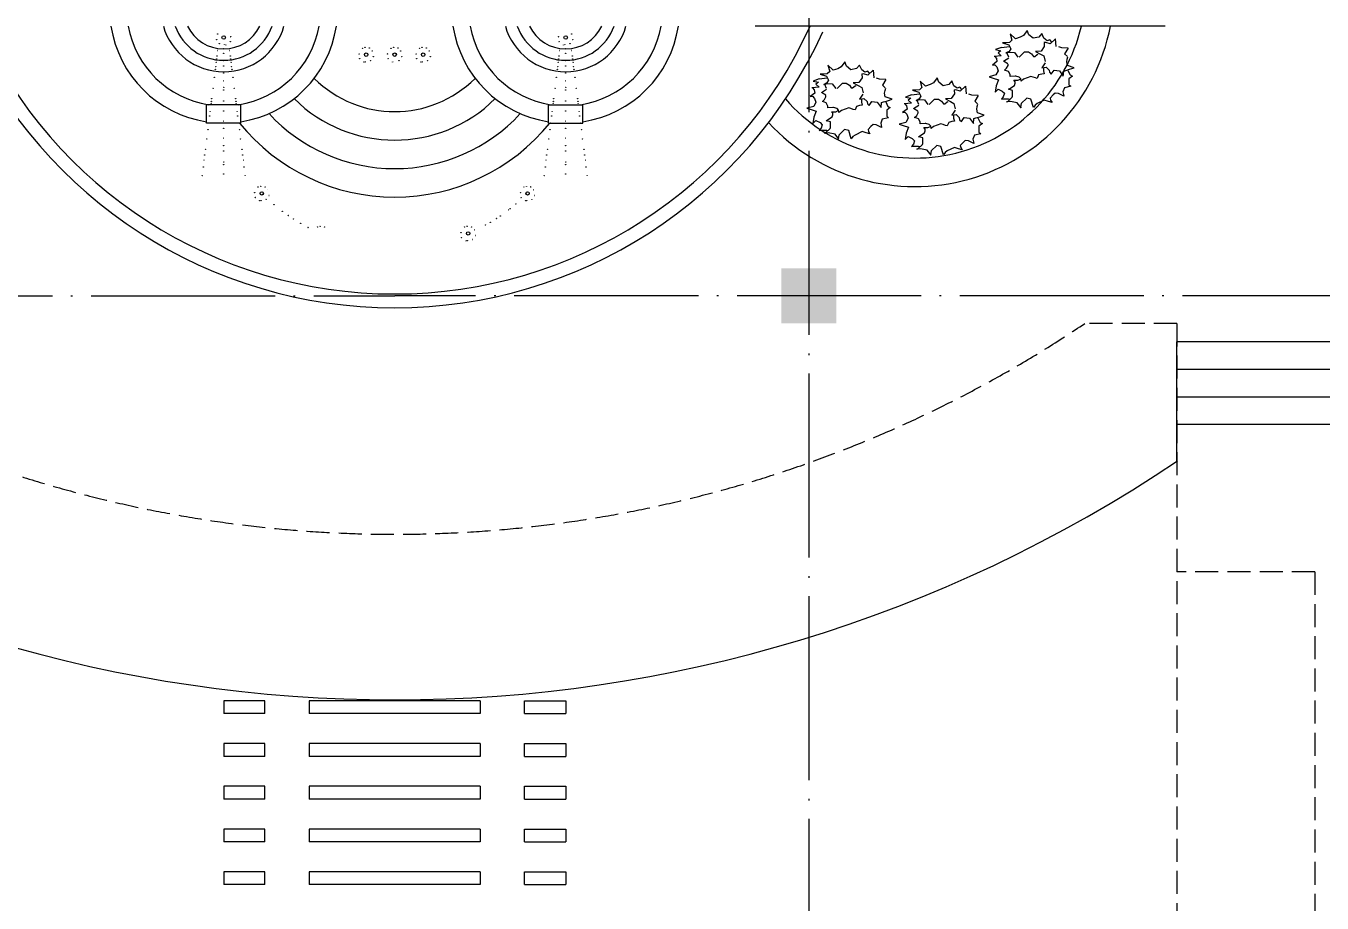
# Model space of a CAD drawing. Extents: x 165127 to 1058185, y 60808 to 144908.
# Drawn here: x 237371 to 251456, y 109453 to 118986 of the extents above; entities that cross this region are included whole.
import ezdxf

# ---------------------------------------------------------------- set-up
doc = ezdxf.new("R2010")
doc.units = 0
doc.header["$LTSCALE"] = 1000
doc.linetypes.add('DASH', pattern=[0.35, 0.25, -0.1])
doc.linetypes.add('DOTE', pattern=[2.42, 2, -0.2, 0.02, -0.2])
doc.layers.get('0').update_dxf_attribs({"linetype": 'CONTINUOUS'})
for name, color, linetype in [('A3', 3, 'CONTINUOUS'), ('C3', 3, 'CONTINUOUS'), ('C6', 252, 'CONTINUOUS'), ('COLUMN', 7, 'CONTINUOUS'), ('DOTE', 1, 'DOTE'), ('STAIR', 3, 'CONTINUOUS'), ('XX', 3, 'DASH')]:
    doc.layers.add(name, color=color, linetype=linetype)

# ---------------------------------------------------------------- blocks, each defined once
blk = doc.blocks.new('M_F8')
for p, q in [((-202, 486), (-173, 550)), ((-173, 550), (-132, 502)), ((-54, 486), (3, 533)), ((3, 533), (28, 594)), ((28, 594), (76, 524)), ((185, 481), (259, 549)), ((259, 549), (233, 461)), ((-530, 353), (-445, 356)), ((-445, 356), (-403, 369)), ((-370, 375), (-361, 478)), ((-358, 481), (-286, 413)), ((-310, 430), (-286, 466)), ((-286, 413), (-226, 430)), ((-283, 466), (-245, 451)), ((-245, 451), (-202, 486)), ((-226, 430), (-203, 427)), ((-203, 427), (-207, 374)), ((-207, 374), (-164, 312)), ((-207, 374), (-207, 374)), ((-197, 440), (-197, 440)), ((-132, 502), (-54, 486)), ((76, 524), (121, 500)), ((121, 500), (185, 481)), ((233, 461), (267, 430)), ((276, 399), (248, 343)), ((376, 362), (266, 374)), ((267, 430), (310, 425)), ((362, 425), (276, 399)), ((310, 425), (362, 425)), ((376, 362), (456, 332)), ((-518, 203), (-527, 234)), ((-513, 167), (-518, 203)), ((-202, 246), (-220, 172)), ((-154, 271), (-202, 246)), ((-164, 312), (-87, 307)), ((-87, 307), (-154, 271)), ((-111, 266), (-125, 271)), ((-77, 241), (-111, 266)), ((-58, 241), (-77, 241)), ((-34, 277), (-58, 241)), ((9, 302), (-34, 277)), ((61, 302), (9, 302)), ((133, 230), (61, 302)), ((200, 292), (152, 230)), ((262, 297), (200, 292)), ((248, 343), (271, 307)), ((314, 287), (262, 297)), ((271, 307), (314, 287)), ((276, 230), (300, 287)), ((346, 176), (277, 223)), ((444, 213), (436, 169)), ((466, 238), (444, 213)), ((-613, 85), (-522, 116)), ((-551, 65), (-613, 85)), ((-527, 49), (-556, -12)), ((-498, 49), (-551, 65)), ((-522, 116), (-513, 167)), ((-470, 39), (-498, 49)), ((-465, -27), (-470, 39)), ((-412, 44), (-465, -27)), ((-341, 55), (-412, 44)), ((-412, 44), (-412, 44)), ((-341, 55), (-341, 55)), ((-302, -2), (-341, 55)), ((-279, 24), (-302, -2)), ((-274, 55), (-279, 24)), ((-231, 96), (-274, 55)), ((-173, 85), (-231, 96)), ((-217, 153), (-173, 85)), ((-197, 44), (-207, 3)), ((-207, 3), (-173, -2)), ((-197, 80), (-197, 44)), ((-173, 85), (-173, 85)), ((257, -7), (281, 34)), ((281, 34), (305, 44)), ((286, 116), (286, 137)), ((305, 80), (286, 116)), ((287, 141), (346, 176)), ((333, 55), (305, 80)), ((305, 44), (333, 55)), ((438, 97), (421, 45)), ((421, 45), (450, -12)), ((436, 169), (499, 123)), ((466, 125), (438, 97)), ((499, 123), (466, 125)), ((-556, -12), (-589, -27)), ((-589, -27), (-541, -63)), ((-541, -145), (-565, -166)), ((-565, -166), (-479, -186)), ((-541, -63), (-541, -120)), ((-541, -120), (-541, -145)), ((-173, -2), (-130, -12)), ((-130, -12), (-111, -58)), ((-111, -58), (-87, -53)), ((-87, -53), (-54, -43)), ((-54, -43), (-25, -33)), ((-25, -33), (75, -68)), ((75, -68), (109, -94)), ((109, -94), (113, -63)), ((113, -63), (133, -43)), ((152, -84), (118, -68)), ((133, -43), (180, -27)), ((157, -84), (152, -84)), ((209, -84), (157, -84)), ((180, -27), (190, -27)), ((190, -27), (257, -33)), ((190, -104), (209, -84)), ((190, -125), (190, -104)), ((200, -155), (190, -125)), ((262, -196), (200, -155)), ((257, -33), (257, -7)), ((487, -56), (415, -77)), ((415, -77), (448, -160)), ((448, -160), (462, -244)), ((450, -12), (542, -35)), ((542, -35), (487, -56)), ((-479, -186), (-460, -242)), ((-460, -242), (-470, -294)), ((-470, -299), (-398, -263)), ((-470, -294), (-470, -299)), ((-398, -263), (-355, -258)), ((-355, -258), (-326, -284)), ((-326, -284), (-288, -325)), ((-288, -325), (-293, -355)), ((-59, -453), (-25, -340)), ((-25, -340), (32, -325)), ((32, -325), (109, -401)), ((223, -222), (281, -207)), ((223, -299), (223, -222)), ((228, -314), (223, -299)), ((290, -371), (228, -314)), ((281, -207), (262, -196)), ((279, -334), (263, -339)), ((346, -336), (279, -334)), ((364, -231), (336, -261)), ((336, -261), (350, -309)), ((375, -341), (346, -336)), ((350, -309), (375, -341)), ((421, -206), (364, -231)), ((462, -244), (421, -206)), ((-293, -355), (-312, -386)), ((-312, -386), (-264, -371)), ((-264, -371), (-207, -355)), ((-207, -355), (-111, -401)), ((-207, -355), (-207, -355)), ((-111, -401), (-82, -422)), ((-82, -422), (-59, -453)), ((109, -458), (161, -391)), ((109, -401), (118, -447)), ((118, -447), (109, -458)), ((161, -391), (252, -371)), ((252, -371), (305, -376)), ((305, -376), (290, -371))]:
    blk.add_line(p, q)
at = {"flags": 128}
for points in [[(-530, 353), (-483, 275), (-521, 241)], [(456, 332), (384, 316), (421, 288), (377, 248), (474, 241)]]:
    blk.add_lwpolyline(points, dxfattribs=at)
at = {"width": 0.8, "flags": 9}
for tag, p in [('XSIZE', (-74, 244)), ('YSIZE', (142, 228)), ('XSIZE', (-183, 110)), ('YSIZE', (124, -73))]:
    blk.add_attdef(tag, p, '', height=0.2, dxfattribs=at)
blk = doc.blocks.new('_FZH')
blk.add_solid([(-0.5, -0.5), (0.5, -0.5), (-0.5, 0.5), (0.5, 0.5)])

msp = doc.modelspace()

# ---------------------------------------------------------------- linework, layer by layer
at = {"layer": 'A3'}
msp.add_line((249750.7, 118984), (245297.5, 118984), dxfattribs=at)
at = {"layer": 'C3'}
for p, q in [((239334.4, 117931), (239334.4, 118129.2)), ((239706, 118129.2), (239334.4, 118129.2)), ((239706, 117931), (239706, 118129.2)), ((243050.8, 117931), (243050.8, 118129.2)), ((243050.8, 118129.2), (243422.4, 118129.2)), ((243422.4, 117931), (243422.4, 118129.2)), ((239706, 117931), (239334.4, 117931)), ((243050.8, 117931), (243422.4, 117931)), ((239520.2, 111651.1), (239520.2, 111511.7)), ((239966.2, 111651.1), (239520.2, 111651.1)), ((239966.2, 111511.7), (239966.2, 111651.1)), ((242307.5, 111651.1), (240449.3, 111651.1)), ((240449.3, 111651.1), (240449.3, 111511.7)), ((242307.5, 111651.1), (242307.5, 111511.7)), ((242790.6, 111511.7), (242790.6, 111651.1)), ((242790.6, 111651.1), (243236.6, 111651.1)), ((243236.6, 111651.1), (243236.6, 111511.7)), ((239966.2, 111511.7), (239520.2, 111511.7)), ((242307.5, 111511.7), (240449.3, 111511.7)), ((242790.6, 111511.7), (243236.6, 111511.7)), ((239966.2, 111186.5), (239520.2, 111186.5)), ((239520.2, 111186.5), (239520.2, 111047.2)), ((239966.2, 111047.2), (239966.2, 111186.5)), ((242307.5, 111186.5), (240449.3, 111186.5)), ((240449.3, 111186.5), (240449.3, 111047.2)), ((242307.5, 111186.5), (242307.5, 111047.2)), ((242790.6, 111186.5), (243236.6, 111186.5)), ((242790.6, 111047.2), (242790.6, 111186.5)), ((243236.6, 111186.5), (243236.6, 111047.2)), ((239966.2, 111047.2), (239520.2, 111047.2)), ((242307.5, 111047.2), (240449.3, 111047.2)), ((242790.6, 111047.2), (243236.6, 111047.2)), ((239520.2, 110722), (239520.2, 110582.6)), ((239966.2, 110722), (239520.2, 110722)), ((239966.2, 110582.6), (239966.2, 110722)), ((242307.5, 110722), (240449.3, 110722)), ((240449.3, 110722), (240449.3, 110582.6)), ((242307.5, 110722), (242307.5, 110582.6)), ((242790.6, 110582.6), (242790.6, 110722)), ((242790.6, 110722), (243236.6, 110722)), ((243236.6, 110722), (243236.6, 110582.6)), ((239966.2, 110582.6), (239520.2, 110582.6)), ((242307.5, 110582.6), (240449.3, 110582.6)), ((242790.6, 110582.6), (243236.6, 110582.6)), ((239966.2, 110257.4), (239520.2, 110257.4)), ((239520.2, 110257.4), (239520.2, 110118.1)), ((239966.2, 110118.1), (239966.2, 110257.4)), ((242307.5, 110257.4), (240449.3, 110257.4)), ((240449.3, 110257.4), (240449.3, 110118.1)), ((242307.5, 110257.4), (242307.5, 110118.1)), ((242790.6, 110257.4), (243236.6, 110257.4)), ((242790.6, 110118.1), (242790.6, 110257.4)), ((243236.6, 110257.4), (243236.6, 110118.1)), ((239966.2, 110118.1), (239520.2, 110118.1)), ((242307.5, 110118.1), (240449.3, 110118.1)), ((242790.6, 110118.1), (243236.6, 110118.1)), ((239966.2, 109792.9), (239520.2, 109792.9)), ((239520.2, 109792.9), (239520.2, 109653.5)), ((239966.2, 109653.5), (239966.2, 109792.9)), ((240449.3, 109792.9), (240449.3, 109653.5)), ((242307.5, 109792.9), (240449.3, 109792.9)), ((242307.5, 109792.9), (242307.5, 109653.5)), ((242790.6, 109792.9), (243236.6, 109792.9)), ((242790.6, 109653.5), (242790.6, 109792.9)), ((243236.6, 109792.9), (243236.6, 109653.5)), ((239966.2, 109653.5), (239520.2, 109653.5)), ((242307.5, 109653.5), (240449.3, 109653.5)), ((242790.6, 109653.5), (243236.6, 109653.5))]:
    msp.add_line(p, q, dxfattribs=at)
for centre in [(239520.2, 118860.1), (243236.6, 118860.1), (241068.7, 118674.3), (241378.4, 118674.3), (241688.1, 118674.3), (239934.3, 117165.7), (242822.5, 117165.7), (242177.2, 116730.8)]:
    msp.add_circle(centre, 18.6, dxfattribs=at)
for centre, radius, start, end in [((241378.4, 121029.7), 5106.9, 204.37464, 335.62536), ((241378.4, 121029.7), 4956.9, 204.37464, 335.62536), ((239520.2, 119169.8), 1238.8, 188.62693, 261.37307), ((239520.2, 119169.8), 1053, 190.16425, 261.20259), ((239520.2, 119169.8), 681.3, 195.82662, 344.17338), ((239520.2, 119169.8), 557.5, 199.47122, 340.52878), ((239520.2, 119169.8), 433.6, 205.37693, 334.62307), ((239520.2, 119169.8), 1053, 278.79741, 349.83575), ((239520.2, 119169.8), 1238.8, 278.62693, 351.37307), ((243236.6, 119169.8), 1238.8, 188.62693, 261.37307), ((243236.6, 119169.8), 1053, 190.16425, 261.20259), ((243236.6, 119169.8), 681.3, 195.82662, 344.17338), ((243236.6, 119169.8), 557.5, 199.47122, 340.52878), ((243236.6, 119169.8), 433.6, 205.37693, 334.62307), ((243236.6, 119169.8), 1053, 278.79741, 349.83575), ((243236.6, 119169.8), 1238.8, 278.62693, 351.37307), ((247031.2, 119408.2), 2167.9, 222.80945, 348.715), ((247031.2, 119408.2), 1858.2, 220.8294, 346.80274), ((241378.4, 119293.7), 1238.8, 225.07928, 314.92072), ((241378.4, 119293.7), 1548.5, 225.13703, 314.86297), ((241378.4, 119293.7), 1858.2, 222.7114, 317.2886), ((241378.4, 119293.7), 2167.9, 218.9448, 321.0552)]:
    msp.add_arc(centre, radius, start, end, dxfattribs=at)
at = {"layer": 'C6'}
for centre in [(239454.6, 118899.4), (243302.2, 118899.4), (239442.9, 118837.6), (239473.8, 118794.4), (239520.2, 118739.3), (239529.1, 118781.8), (239543.7, 118779.9), (239591.5, 118815.5), (239597.6, 118868), (241028.3, 118743.6), (241056.9, 118752.9), (241103.8, 118745.4), (241338, 118743.6), (241366.6, 118752.9), (241413.5, 118745.4), (241647.7, 118743.6), (241676.3, 118752.9), (241723.2, 118745.4), (243159.2, 118868), (243165.3, 118815.5), (243213.1, 118779.9), (243227.6, 118781.8), (243236.6, 118739.3), (243283, 118794.4), (243313.9, 118837.6), (239444.3, 118625.8), (239448.5, 118659.8), (239455.9, 118719.1), (239520.2, 118689.3), (239520.2, 118608.6), (239584.5, 118719.1), (239591.9, 118659.8), (239596.1, 118625.8), (240991.3, 118682.2), (240997.4, 118629.7), (241045.2, 118594.1), (241059.7, 118596), (241115.1, 118608.6), (241134.3, 118713.6), (241146, 118651.7), (241301, 118682.2), (241307.1, 118629.7), (241354.9, 118594.1), (241369.4, 118596), (241424.8, 118608.6), (241444, 118713.6), (241455.7, 118651.7), (241610.7, 118682.2), (241616.8, 118629.7), (241664.6, 118594.1), (241679.1, 118596), (241734.5, 118608.6), (241753.7, 118713.6), (241765.4, 118651.7), (243160.7, 118625.8), (243164.9, 118659.8), (243172.3, 118719.1), (243236.6, 118689.3), (243236.6, 118608.6), (243300.9, 118719.1), (243308.3, 118659.8), (243312.5, 118625.8), (239430.5, 118515.2), (239434.2, 118544.8), (239439.7, 118589.1), (239520.2, 118550.9), (239520.2, 118474), (239600.7, 118589.1), (239606.2, 118544.8), (239609.8, 118515.2), (243146.9, 118515.2), (243150.6, 118544.8), (243156.1, 118589.1), (243236.6, 118550.9), (243236.6, 118474), (243317.1, 118589.1), (243322.6, 118544.8), (243326.3, 118515.2), (239419.7, 118428.4), (239520.2, 118389.4), (239520.2, 118320.2), (239620.7, 118428.4), (243136.1, 118428.4), (243236.6, 118389.4), (243236.6, 118320.2), (243337.1, 118428.4), (239390.6, 118194.8), (239404.6, 118306.7), (239520.2, 118289.4), (239635.8, 118306.7), (239649.7, 118194.8), (243107.1, 118194.8), (243121, 118306.7), (243236.6, 118289.4), (243352.2, 118306.7), (243366.1, 118194.8), (239373.5, 118057.3), (239384.5, 118145.5), (239387.1, 118166.5), (239520.2, 118170.2), (239520.2, 118062.5), (239653.2, 118166.5), (239655.9, 118145.5), (239666.8, 118057.3), (243090, 118057.3), (243100.9, 118145.5), (243103.5, 118166.5), (243236.6, 118170.2), (243236.6, 118062.5), (243369.7, 118166.5), (243372.3, 118145.5), (243383.2, 118057.3), (239357.8, 117931.1), (239367.2, 118006.7), (239520.2, 117951), (239673.1, 118006.7), (239682.5, 117931.1), (243074.3, 117931.1), (243083.7, 118006.7), (243236.6, 117951), (243389.5, 118006.7), (243398.9, 117931.1), (239336.1, 117756.1), (239348.8, 117858.6), (239520.2, 117874.1), (239520.2, 117766.4), (239691.5, 117858.6), (239704.3, 117756.1), (243052.5, 117756.1), (243065.2, 117858.6), (243236.6, 117874.1), (243236.6, 117766.4), (243408, 117858.6), (243420.7, 117756.1), (239322.2, 117644.7), (239520.2, 117685.6), (239520.2, 117627.9), (239718.2, 117644.7), (243038.6, 117644.7), (243236.6, 117685.6), (243236.6, 117627.9), (243434.6, 117644.7), (239307.5, 117527), (239314.6, 117583.8), (239520.2, 117508.7), (239520.2, 117478), (239725.7, 117583.8), (239732.8, 117527), (243024, 117527), (243031, 117583.8), (243236.6, 117508.7), (243236.6, 117478), (243442.2, 117583.8), (243449.2, 117527), (239286.7, 117359.1), (239298.4, 117453.5), (239520.2, 117377.2), (239742, 117453.5), (239753.7, 117359.1), (243003.1, 117359.1), (243014.8, 117453.5), (243236.6, 117377.2), (243458.4, 117453.5), (243470.1, 117359.1), (239893.9, 117235), (239922.5, 117244.4), (239969.4, 117236.9), (239999.9, 117205), (242782.1, 117235), (242810.7, 117244.4), (242857.6, 117236.9), (242888.1, 117205), (239856.9, 117173.6), (239863, 117121.2), (239910.8, 117085.6), (239925.3, 117087.4), (239980.7, 117100.1), (240011.6, 117143.2), (242695.9, 117049.6), (242745.1, 117173.6), (242751.2, 117121.2), (242799, 117085.6), (242813.5, 117087.4), (242868.9, 117100.1), (242899.8, 117143.2), (240066.3, 117043), (240158, 116970.7), (240221.3, 116925.5), (242527, 116921.3), (242618.4, 116987.3), (242633.1, 116998.6), (240280.2, 116886.6), (240357.3, 116839.9), (240438, 116795.9), (240539.2, 116800.1), (240567.8, 116809.5), (240614.7, 116802), (242136.8, 116800.1), (242165.4, 116809.5), (242212.3, 116802), (242242.8, 116770.2), (242365.7, 116822.2), (242417, 116851.5), (242484.2, 116893), (242099.8, 116738.8), (242105.9, 116686.3), (242153.7, 116650.7), (242168.2, 116652.5), (242223.6, 116665.2), (242254.5, 116708.3)]:
    msp.add_circle(centre, 1.55, dxfattribs=at)
at = {"layer": 'DOTE'}
for p, q in [((245878.4, 139407.6), (245878.4, 71351.8)), ((201778.4, 116053.1), (241378.4, 116053.1)), ((280978.4, 116053.1), (241378.4, 116053.1))]:
    msp.add_line(p, q, dxfattribs=at)
at = {"layer": 'STAIR'}
for p, q in [((253986.9, 115552.7), (249878.4, 115552.7)), ((249878.4, 114256.4), (249878.4, 115552.7)), ((253986.9, 115252.7), (249878.4, 115252.7)), ((253986.9, 114952.7), (249878.4, 114952.7)), ((253986.9, 114652.7), (249878.4, 114652.7))]:
    msp.add_line(p, q, dxfattribs=at)
msp.add_arc((241378.4, 126880.9), 15219.4, 236.04793, 303.97935, dxfattribs=at)
at = {"layer": 'XX'}
for p, q in [((249878.4, 115753.1), (248878.4, 115753.1)), ((249878.4, 115753.1), (249878.4, 104050)), ((251378.4, 113053.1), (249878.4, 113053.1)), ((251378.4, 113053.1), (251378.4, 95353.1))]:
    msp.add_line(p, q, dxfattribs=at)
msp.add_arc((241378.4, 126880.9), 13419.4, 236.02065, 303.97935, dxfattribs=at)

# ---------------------------------------------------------------- block references
at = {"layer": 'C3', "xscale": -0.8, "yscale": 0.8, "zscale": 0.8}
for p in [(248272.2, 118462.7), (246292.3, 118121.5), (247294.7, 117947.8)]:
    msp.add_blockref('M_F8', p, dxfattribs=at)
at = {"layer": 'COLUMN', "xscale": -600, "yscale": 600, "zscale": 600}
msp.add_blockref('_FZH', (245878.4, 116053.1), dxfattribs=at)

doc.saveas('drawing.dxf')
